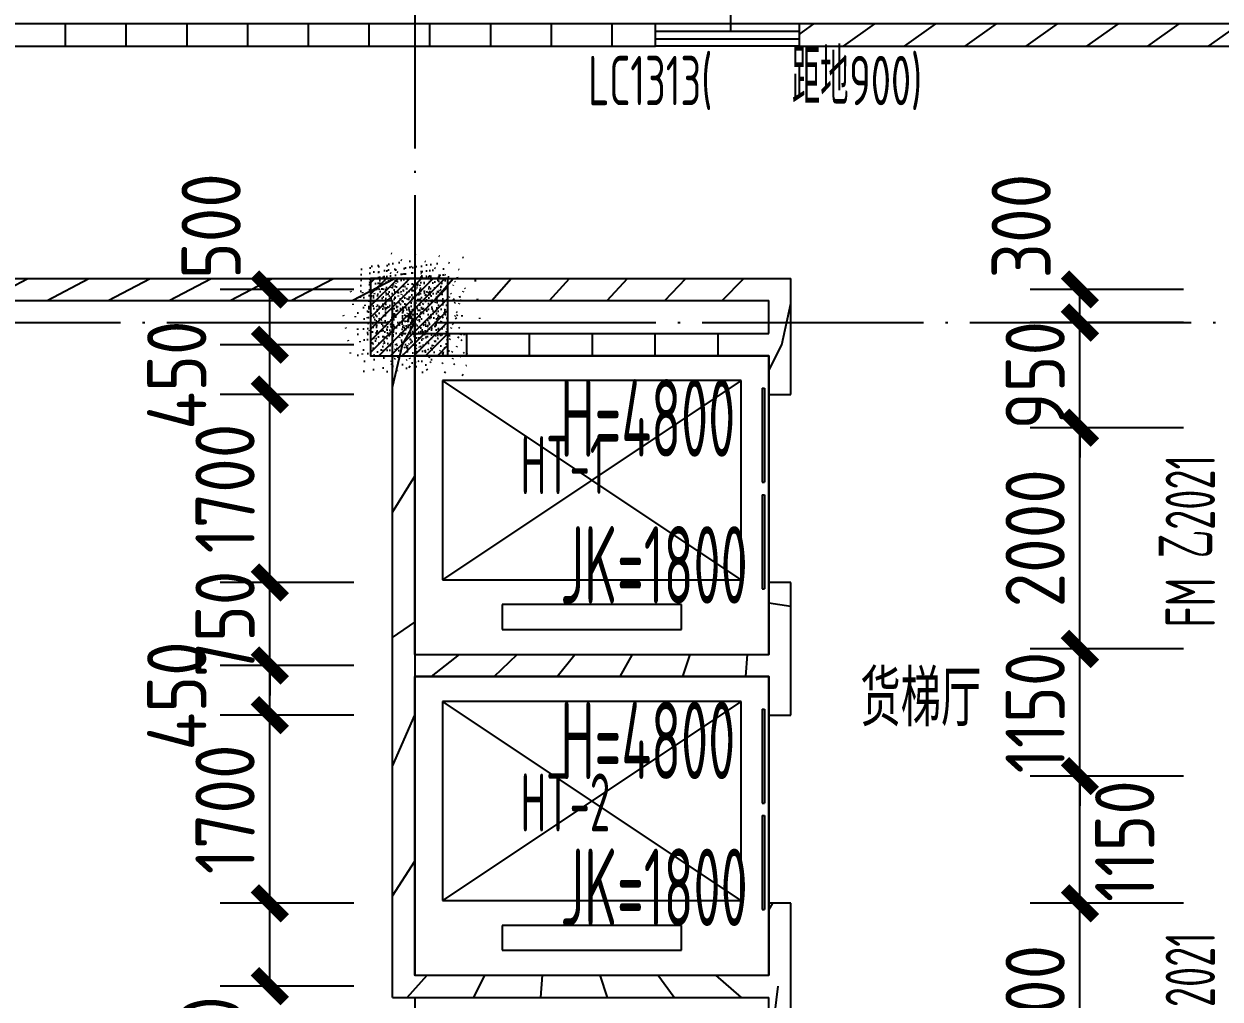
# Model space of a CAD drawing. Header units: inches. Extents: x 0 to 1813292486, y 0 to 3473589894.
# Drawn here: x 600494752 to 600505566, y 3473281902 to 3473290718 of the extents above; entities that cross this region are included whole.
import ezdxf
from ezdxf.xclip import XClip

# ---------------------------------------------------------------- set-up
doc = ezdxf.new("R2010")
doc.units = ezdxf.units.IN
doc.header["$LTSCALE"] = 1000
doc.header["$MEASUREMENT"] = 0
doc.header["$XCLIPFRAME"] = 2
doc.linetypes.add('AX-MALL-GIRD-200$0$DOTE', pattern=[2.4200000000000004, 2, -0.2, 0.02, -0.2])
for name, color, linetype in [('A-Anno-Note', 241, 'Continuous'), ('AX-MALL-DIM-P02$0$A-Anno-Dims', 3, 'Continuous'), ('AX-MALL-DIM-P02$0$A-Detl-Thin', 131, 'Continuous'), ('AX-MALL-DIM-P02$0$DIM_LEAD', 3, 'Continuous'), ('AX-MALL-DTKD-P01~P02$0$A-Anno-Note', 241, 'Continuous'), ('AX-MALL-DTKD-P03~PRF$0$A-Flor-Patt', 163, 'Continuous'), ('AX-MALL-GIRD-200$0$A-Grid', 222, 'AX-MALL-GIRD-200$0$DOTE'), ('AX-MALL-P02-200$0$A-Anno-Note', 241, 'Continuous'), ('AX-MALL-WALL-P02$0$A-Anno-Note', 241, 'Continuous'), ('AX-MALL-WALL-P02$0$A-Flor-Patt', 163, 'Continuous'), ('AX-MALL-WALL-P02-QT$0$A-Detl-Thin', 131, 'Continuous'), ('AX-MALL-WALL-P02-QT$0$A-Strs', 151, 'Continuous'), ('AX-MALL-WALL-P02-QT$0$A-Wall', 2, 'Continuous'), ('AX-MALL-WALL-P02-QT$0$A-Wall-Patt', 13, 'Continuous'), ('AX-MALL-WALL-P02-QT$0$A-Wind', 4, 'Continuous'), ('AX-MALL-WORD-P02$0$A-Anno-Note', 241, 'Continuous'), ('AX-MALL-WORD-P02$0$A-Wind-Iden', 11, 'Continuous'), ('AX-MALL-ZTKD-P02$0$A-Anno-Note', 241, 'Continuous'), ('SX-MALL-WALL-L-1F~2F$0$S-COLU', 30, 'Continuous'), ('SX-MALL-WALL-L-1F~2F$0$S-PATT-WALL', 83, 'Continuous'), ('SX-MALL-WALL-L-1F~2F$0$单形心', 4, 'Continuous')]:
    doc.layers.add(name, color=color, linetype=linetype)
doc.styles.add('AX-MALL-DIM-P02$0$_TCH_DIM_T3', font='gbenor.shx')
doc.styles.add('AX-MALL-DTKD-P03~PRF$0$STANDARD', font='gbenor.shx', dxfattribs={"bigfont": 'gbcbig.shx'})
doc.styles.add('AX-MALL-WORD-P02$0$_TCH_WINDOW', font='gbenor.shx', dxfattribs={"bigfont": 'gbcbig.shx'})
doc.styles.add('AX-MALL-WORD-P02$0$STANDARD', font='gbenor.shx', dxfattribs={"bigfont": 'gbcbig.shx'})
doc.dimstyles.new('AX-MALL-DIM-P02$0$_TCH_ARCH&&180', dxfattribs={"dimtxt": 535.5, "dimasz": 270, "dimexe": 450, "dimexo": 450, "dimgap": 137.25, "dimtad": 1, "dimdec": 0, "dimzin": 0, "dimdsep": 46, "dimtxsty": 'AX-MALL-DIM-P02$0$_TCH_DIM_T3', "dimblk": 'AX-MALL-DIM-P02$0$_ArchTick', "dimcen": 0.09, "dimclrt": 7, "dimazin": 2, "dimtfac": 1, "dimtdec": 0, "dimtix": 1, "dimtmove": 2, "dimatfit": 3, "dimfxl": 500, "dimtolj": 1, "dimtzin": 0, "dimarcsym": 0})
pattern_1 = [(45, (0, 359.0227), (-353.55353201463, 353.55353201463), [])]

# ---------------------------------------------------------------- blocks, each defined once
blk = doc.blocks.new('AX-MALL-WORD-P02')
at = {"layer": 'AX-MALL-WORD-P02$0$A-Anno-Note', "style": 'AX-MALL-WORD-P02$0$STANDARD', "width": 0.6}
for s, p in [('HT-1', (600333543.2058401, 3473169751.39221)), ('HT-2', (600332478.2111533, 3473166892.57127))]:
    blk.add_text(s, height=525, rotation=339.5681613091696, dxfattribs=at).set_placement(p)
at = {"layer": 'AX-MALL-WORD-P02$0$A-Anno-Note', "style": 'AX-MALL-WORD-P02$0$STANDARD'}
blk.add_text('货梯厅', height=506.3829787234042, rotation=339.5681613092015, dxfattribs=at).set_placement((600335687.888555, 3473166711.24049))
at = {"layer": 'AX-MALL-WORD-P02$0$A-Wind-Iden', "style": 'AX-MALL-WORD-P02$0$_TCH_WINDOW', "width": 0.7}
for s, height, rotation, p in [('LC1313(', 446.25, 339.5681613535637, (600335341.3897767, 3473172832.502399)), ('距地', 506.3829787234042, 339.5681613535637, (600337069.848864, 3473172188.600672)), ('900)', 446.25, 339.5681613535637, (600337553.446162, 3473172008.446489)), ('2021', 446.25, 69.56816108351019, (600339312.9245182, 3473167256.477111)), ('乙', 506.3829787234042, 69.56816108351019, (600339222.8474255, 3473167014.678463)), ('FM', 446.25, 69.56816108351019, (600339004.7516766, 3473166429.232644)), ('2021', 446.25, 69.56816108351019, (600337806.6243168, 3473163213.036695))]:
    blk.add_text(s, height=height, rotation=rotation, dxfattribs=at).set_placement(p)
blk = doc.blocks.new('AX-MALL-GIRD-200')
at = {"layer": 'AX-MALL-GIRD-200$0$A-Grid'}
for p, q in [((600244912.440112, 3473204422.954183), (600602808.4442104, 3473071096.1909)), ((600338659.2436979, 3473186224.958461), (600299929.7047486, 3473082261.23138))]:
    blk.add_line(p, q, dxfattribs=at)
blk = doc.blocks.new('SX-MALL-WALL-L-1F~2F$0$BANWANG_XINGXIN')
at = {"color": 0}
for points in [[(0.7071067811865476, 0.7071067811865475), (-0.7071067811865477, -0.7071067811865475)], [(-0.7071067811865475, 0.7071067811865476), (0.7071067811865474, -0.7071067811865477)]]:
    blk.add_lwpolyline(points, dxfattribs=at)
blk = doc.blocks.new('SX-MALL-WALL-L-1F~2F')
at = {"layer": 'SX-MALL-WALL-L-1F~2F$0$S-PATT-WALL'}
h = blk.add_hatch(dxfattribs=at)
h.set_pattern_fill('钢筋混凝土', color=256, scale=15, pattern_type=2)
h.set_pattern_definition([(24.56816131876918, (600332801.6615275, 3473133905.044629), (-31.18316060756021, 68.21004687377882), []), (29.56816131876925, (600332801.6615275, 3473133905.044629), (97.53445422577846, -46.37920049590846), [11.25, -123.75]), (334.5681613187692, (600332801.6615275, 3473133905.044629), (19.88439775835759, 112.9961142864107), [9, -99]), (80.01956131876923, (600332809.7893987, 3473133901.179697), (117.4189029535321, 66.61682170576017), [9.5610285, -105.1713168]), (25.75236131876919, (600332812.1343125, 3473133933.157273), (141.3476152674957, -79.15081590010527), [16.87499999999951, -185.6249999999961]), (76.20376131876925, (600332823.9132762, 3473133926.561365), (182.3878362713222, 87.98253900728311), [14.3415432, -157.75695]), (330.7523613187692, (600332812.1343125, 3473133933.157273), (182.387767611897, 87.98268144025062), [13.49999999999975, -148.4999999999961]), (0.5681613187692669, (600332823.5724385, 3473133920.89272), (62.82047321120105, -87.84980446922418), [11.25, -123.75]), (305.5681613187692, (600332823.5724385, 3473133920.89272), (72.17288940056439, 89.18848105901375), [9, -99]), (51.01956131876926, (600332828.8074732, 3473133913.571899), (134.9933625470349, 1.33857134020591), [9.5610285, -105.1713168]), (17.06816131876921, (600332801.6615275, 3473133905.044629), (19.14085714793764, 46.15589493924091), [0.75, -97.8, 0.75, -100.5, 0.75, -99.375]), (347.0681613187692, (600332801.6615275, 3473133905.044629), (57.63084699394109, 41.66442757030211), [0.75, -57.3, 0.75, -95.55, 0.75, -37.875]), (307.0681613187692, (600332770.315929, 3473133916.721784), (73.85474001336534, -31.12342331039777), [0.75, -37.5, 0.75, -117, 0.75, -155.25]), (297.0681613187692, (600332756.2596068, 3473133921.958177), (87.2164167648191, -16.46683781742514), [0.75, -48.75, 0.75, -77.69999999999999, 0.75, -110.25])])
h.paths.add_polyline_path([(600333364.2366515, 3473171151.923866), (600333608.6016335, 3473171807.885569), (600332952.6399307, 3473172052.250551), (600332708.2749486, 3473171396.288848)])
at = {"layer": 'SX-MALL-WALL-L-1F~2F$0$S-COLU'}
blk.add_lwpolyline([(600333364.2366515, 3473171151.923866), (600333608.6016335, 3473171807.885569), (600332952.6399307, 3473172052.250551), (600332708.2749486, 3473171396.288848)], close=True, dxfattribs=at)
at = {"layer": 'SX-MALL-WALL-L-1F~2F$0$单形心', "xscale": 50, "yscale": 50, "zscale": 50}
blk.add_blockref('SX-MALL-WALL-L-1F~2F$0$BANWANG_XINGXIN', (600333158.4382911, 3473171602.087209), dxfattribs=at)
blk = doc.blocks.new('SX-MALL-WALL-L-2F~3F')
ref = blk.add_blockref('SX-MALL-WALL-L-1F~2F', (0, 0))
XClip(ref).set_block_clipping_path([(600349769.7341375, 3473074679.418533), (600357001.7302529, 3473071985.287766), (600356499.8725733, 3473070638.124951), (600359302.5086629, 3473069594.060767), (600362345.1765132, 3473077761.653201), (600381551.4312518, 3473070606.759726), (600391553.7259278, 3473066880.611454), (600387749.827644, 3473056669.608357), (600391632.1759799, 3473055223.319679), (600395635.5522461, 3473065969.791956), (600406982.2408491, 3473061742.817497), (600403058.8006672, 3473051210.921831), (600412723.2437257, 3473047610.6332), (600445093.3740637, 3473134503.466942), (600393055.2444371, 3473153889.197227), (600387463.4997383, 3473138878.984498), (600380158.3525343, 3473141600.366193), (600382830.751978, 3473148774.027779), (600388210.8522022, 3473146769.782572), (600390696.2253517, 3473153441.399696), (600277474.697425, 3473195619.741203), (600273446.9822528, 3473184807.934726), (600257129.111771, 3473190886.82031), (600241575.9633431, 3473149136.690594), (600258197.8999482, 3473142944.531458), (600255239.7303221, 3473135003.762026), (600263182.3271956, 3473132044.911624), (600260741.6763649, 3473125493.34496), (600269350.4970673, 3473122286.306632), (600271511.1407766, 3473128086.235537), (600286270.1853781, 3473122588.058336), (600284109.5416689, 3473116788.129431), (600282580.7823727, 3473112684.400902), (600291840.7574171, 3473109234.788475), (600290827.7957876, 3473106515.642598), (600293360.405141, 3473105572.171298), (600294731.2544166, 3473109252.0137), (600323175.4764534, 3473098655.706329), (600321336.3302773, 3473093718.790065), (600344750.773286, 3473084996.222976), (600341987.4689643, 3473077578.540671), (600344583.6790427, 3473076611.376234), (600346015.5062013, 3473080454.904757), (600351201.5612961, 3473078522.947055)])
blk = doc.blocks.new('SX-MALL-WALL-2F~3F')
blk.add_blockref('SX-MALL-WALL-L-2F~3F', (0, 0))
blk = doc.blocks.new('AX-MALL-WALL-P02-QT$0$$DORLIB2D$00000127')
at = {"color": 0}
for points in [[(-0.5333333333328483, 0.7948983154366971), (-0.5333333333328483, 0.690405644187237)], [(-0.03333333333284827, 0.7948983154366971), (-0.5333333333328483, 0.7948983154366971)], [(-0.03333333333284827, 0.7948983154366971), (-0.03333333333284827, 0.690405644187237)], [(0.5333333333328483, 0.7948983154366971), (0.03333333333284827, 0.7948983154366971)], [(0.03333333333284827, 0.7948983154366971), (0.03333333333284827, 0.690405644187237)], [(0.5333333333328483, 0.7948983154366971), (0.5333333333328483, 0.690405644187237)], [(-0.03333333333284827, 0.690405644187237), (-0.5333333333328483, 0.690405644187237)], [(0.5333333333328483, 0.690405644187237), (0.03333333333284827, 0.690405644187237)], [(0.5, 0.4999999999999858), (-0.5, 0.4999999999999858)]]:
    blk.add_lwpolyline(points, dxfattribs=at)
blk = doc.blocks.new('AX-MALL-WALL-P02-QT$0$$WINLIB2D$00000001')
at = {"color": 0}
for points in [[(-0.4999999999999964, 0.5000000000000142), (-0.4999999999999964, -0.4999999999999858)], [(-0.4999999999999964, 0.5000000000000142), (0.5000000000000036, 0.5000000000000142)], [(0.5000000000000036, -0.4999999999999858), (0.5000000000000036, 0.5000000000000142)], [(0.5000000000000036, 0.1666666666666714), (-0.4999999999999964, 0.1666666666666714)], [(0.5000000000000036, -0.1666666666666572), (-0.4999999999999964, -0.1666666666666572)], [(-0.4999999999999964, -0.4999999999999858), (0.5000000000000036, -0.4999999999999858)]]:
    blk.add_lwpolyline(points, dxfattribs=at)
blk = doc.blocks.new('AX-MALL-WALL-P02-QT')
at = {"layer": 'AX-MALL-WALL-P02-QT$0$A-Wall-Patt'}
h = blk.add_hatch(dxfattribs=at)
h.set_pattern_fill('普通砖', color=256, scale=200, style=0)
h.set_pattern_definition(pattern_1)
h.paths.add_polyline_path([(600313702.2327402, 3473181464.576602), (600336098.7341787, 3473173121.222636), (600336168.552745, 3473173308.640265), (600313772.0513065, 3473181651.994232)])
h = blk.add_hatch(dxfattribs=at)
h.set_pattern_fill('普通砖', color=256, scale=200, style=0)
h.set_pattern_definition(pattern_1)
h.paths.add_polyline_path([(600322363.543887, 3473175996.999562), (600322481.1429503, 3473175739.763367), (600333070.2390105, 3473171795.014368), (600333187.2206806, 3473171822.577628), (600333233.7663915, 3473171947.522714)])
h = blk.add_hatch(dxfattribs=at)
h.set_pattern_fill('普通砖', color=256, scale=200, style=0)
h.set_pattern_definition(pattern_1)
h.paths.add_polyline_path([(600411627.578459, 3473145197.93899), (600337386.7673359, 3473172854.819583), (600337316.9487696, 3473172667.401954), (600411464.0510782, 3473145045.430644), (600411581.0327483, 3473145072.993904)])
h = blk.add_hatch(dxfattribs=at)
h.set_pattern_fill('普通砖', color=256, scale=200, style=0)
h.set_pattern_definition(pattern_1)
h.paths.add_polyline_path([(600333187.2206806, 3473171822.577627), (600333257.6566397, 3473171725.195801), (600336256.3387098, 3473170608.09874), (600336513.5749054, 3473170725.697803), (600333233.7663915, 3473171947.522714)])
h = blk.add_hatch(dxfattribs=at)
h.set_pattern_fill('普通砖', color=256, scale=200, style=0)
h.set_pattern_definition(pattern_1)
h.paths.add_polyline_path([(600333055.5469648, 3473171373.6334), (600333152.928791, 3473171444.06936), (600333257.6566397, 3473171725.195801), (600333187.2206806, 3473171822.577628), (600333070.2390105, 3473171795.014368), (600332930.6018786, 3473171420.179111)])
h = blk.add_hatch(dxfattribs=at)
h.set_pattern_fill('普通砖', color=256, scale=200, style=0)
h.set_pattern_definition(pattern_1)
h.paths.add_polyline_path([(600332043.177753, 3473168656.077775), (600332140.5595793, 3473168726.513734), (600333083.1102247, 3473171256.651731), (600333055.5469648, 3473171373.6334), (600332930.6018786, 3473171420.179111), (600331918.2326667, 3473168702.623486)])
h = blk.add_hatch(dxfattribs=at)
h.set_pattern_fill('普通砖', color=256, scale=200, style=0)
h.set_pattern_definition(pattern_1)
h.paths.add_polyline_path([(600333055.5469648, 3473171373.6334), (600333083.1102247, 3473171256.651731), (600336081.7922951, 3473170139.554669), (600336179.1741213, 3473170209.990629), (600336151.6108614, 3473170326.972299), (600333152.928791, 3473171444.06936)])
h = blk.add_hatch(dxfattribs=at)
h.set_pattern_fill('普通砖', color=256, scale=200, style=0)
h.set_pattern_definition(pattern_1)
h.paths.add_polyline_path([(600336179.1741213, 3473170209.990629), (600336304.1192074, 3473170163.444917), (600336513.5749054, 3473170725.697803), (600336256.3387098, 3473170608.09874), (600336151.6108614, 3473170326.972299)])
h = blk.add_hatch(dxfattribs=at)
h.set_pattern_fill('普通砖', color=256, scale=200, style=0)
h.set_pattern_definition(pattern_1)
h.paths.add_polyline_path([(600336081.7922951, 3473170139.554669), (600335959.6098042, 3473169811.573819), (600336147.0274335, 3473169741.755252), (600336304.1192074, 3473170163.444917), (600336179.1741213, 3473170209.990629)])
h = blk.add_hatch(dxfattribs=at)
h.set_pattern_fill('普通砖', color=256, scale=200, style=0)
h.set_pattern_definition(pattern_1)
h.paths.add_polyline_path([(600332043.177753, 3473168656.077775), (600332070.7410129, 3473168539.096105), (600335069.4230827, 3473167421.999043), (600335166.8049089, 3473167492.435003), (600335139.241649, 3473167609.416673), (600332140.5595793, 3473168726.513734)])
h = blk.add_hatch(dxfattribs=at)
h.set_pattern_fill('普通砖', color=256, scale=200, style=0)
h.set_pattern_definition(pattern_1)
h.paths.add_polyline_path([(600330870.9541718, 3473165891.359046), (600331128.1903673, 3473166008.958109), (600332070.7410129, 3473168539.096105), (600332043.177753, 3473168656.077775), (600331918.2326667, 3473168702.623486)])
h = blk.add_hatch(dxfattribs=at)
h.set_pattern_fill('普通砖', color=256, scale=200, style=0)
h.set_pattern_definition(pattern_1)
h.paths.add_polyline_path([(600335291.7499949, 3473167445.889291), (600335553.5696194, 3473168148.705403), (600335366.1519902, 3473168218.523969), (600335139.241649, 3473167609.416673), (600335166.8049089, 3473167492.435003)])
h = blk.add_hatch(dxfattribs=at)
h.set_pattern_fill('普通砖', color=256, scale=200, style=0)
h.set_pattern_definition(pattern_1)
h.paths.add_polyline_path([(600335069.4230827, 3473167421.999043), (600334947.2405924, 3473167094.018194), (600335134.6582216, 3473167024.199628), (600335291.7499949, 3473167445.889291), (600335166.8049089, 3473167492.435003)])
h = blk.add_hatch(dxfattribs=at)
h.set_pattern_fill('普通砖', color=256, scale=200, style=0)
h.set_pattern_definition(pattern_1)
h.paths.add_polyline_path([(600331128.1903673, 3473166008.958109), (600330870.9541718, 3473165891.359046), (600334057.0538708, 3473164704.443418), (600334154.4356972, 3473164774.879377), (600334126.8724372, 3473164891.861047)])
h = blk.add_hatch(dxfattribs=at)
h.set_pattern_fill('普通砖', color=256, scale=200, style=0)
h.set_pattern_definition(pattern_1)
h.paths.add_polyline_path([(600334279.3807833, 3473164728.333666), (600334541.2004077, 3473165431.149778), (600334353.7827785, 3473165500.968345), (600334126.8724372, 3473164891.861047), (600334154.4356972, 3473164774.879377)])
h = blk.add_hatch(dxfattribs=at)
h.set_pattern_fill('普通砖', color=256, scale=200, style=0)
h.set_pattern_definition(pattern_1)
h.paths.add_polyline_path([(600332957.4114469, 3473161752.615744), (600333075.0105101, 3473161495.379549), (600334279.3807834, 3473164728.333666), (600334154.4356971, 3473164774.879377), (600334057.0538708, 3473164704.443418)])
at = {"layer": 'AX-MALL-WALL-P02-QT$0$A-Strs'}
for p, q in [((600333238.836374, 3473170958.53369), (600332610.4692768, 3473169271.775026)), ((600335768.9743707, 3473170015.983045), (600333238.836374, 3473170958.53369)), ((600335140.6072735, 3473168329.22438), (600333238.836374, 3473170958.53369)), ((600335768.9743707, 3473170015.983045), (600332610.4692768, 3473169271.775026)), ((600335140.6072735, 3473168329.22438), (600335768.9743707, 3473170015.983045)), ((600332610.4692768, 3473169271.775026), (600335140.6072735, 3473168329.22438)), ((600333037.9509891, 3473168872.420063), (600332959.4051021, 3473168661.575231)), ((600334556.033787, 3473168306.889676), (600333037.9509891, 3473168872.420063)), ((600332959.4051021, 3473168661.575231), (600334477.4878998, 3473168096.044843)), ((600334477.4878998, 3473168096.044843), (600334556.033787, 3473168306.889676)), ((600332226.4671624, 3473168240.978065), (600331598.1000652, 3473166554.219401)), ((600334756.6051592, 3473167298.42742), (600332226.4671624, 3473168240.978065)), ((600334128.2380618, 3473165611.668756), (600332226.4671624, 3473168240.978065)), ((600334756.6051592, 3473167298.42742), (600331598.1000652, 3473166554.219401)), ((600334128.2380618, 3473165611.668756), (600334756.6051592, 3473167298.42742)), ((600331598.1000652, 3473166554.219401), (600334128.2380618, 3473165611.668756)), ((600332025.5817776, 3473166154.864439), (600331947.0358902, 3473165944.019605)), ((600333543.6645755, 3473165589.334052), (600332025.5817776, 3473166154.864439)), ((600331947.0358902, 3473165944.019605), (600333465.118688, 3473165378.489217)), ((600333465.118688, 3473165378.489217), (600333543.6645755, 3473165589.334052))]:
    blk.add_line(p, q, dxfattribs=at)
at = {"layer": 'AX-MALL-WALL-P02-QT$0$A-Wall'}
for p, q in [((600336168.552745, 3473173308.640265), (600313772.0513065, 3473181651.994232)), ((600313702.2327402, 3473181464.576602), (600336098.7341787, 3473173121.222636)), ((600322363.543887, 3473175996.999562), (600333233.7663915, 3473171947.522714)), ((600322481.1429503, 3473175739.763367), (600333070.2390105, 3473171795.014368)), ((600336098.7341787, 3473173121.222636), (600336168.552745, 3473173308.640265)), ((600337386.7673359, 3473172854.819583), (600337316.9487696, 3473172667.401954)), ((600411627.578459, 3473145197.93899), (600337386.7673359, 3473172854.819583)), ((600337316.9487696, 3473172667.401954), (600411464.0510782, 3473145045.430644)), ((600333233.7663915, 3473171947.522714), (600336513.5749054, 3473170725.697803)), ((600332930.6018786, 3473171420.179111), (600333070.2390105, 3473171795.014368)), ((600333152.928791, 3473171444.06936), (600333257.6566397, 3473171725.195801)), ((600333257.6566397, 3473171725.195801), (600336256.3387098, 3473170608.09874)), ((600331918.2326667, 3473168702.623486), (600332930.6018786, 3473171420.179111)), ((600333152.928791, 3473171444.06936), (600336151.6108614, 3473170326.972299)), ((600332140.5595793, 3473168726.513734), (600333083.1102247, 3473171256.651731)), ((600333083.1102247, 3473171256.651731), (600336081.7922951, 3473170139.554669)), ((600336304.1192074, 3473170163.444917), (600336513.5749054, 3473170725.697803)), ((600336151.6108614, 3473170326.972299), (600336256.3387098, 3473170608.09874)), ((600336081.7922951, 3473170139.554669), (600335959.6098042, 3473169811.573819)), ((600336147.0274335, 3473169741.755252), (600336304.1192074, 3473170163.444917)), ((600335959.6098042, 3473169811.573819), (600336147.0274335, 3473169741.755252)), ((600332140.5595793, 3473168726.513734), (600335139.241649, 3473167609.416673)), ((600330870.9541718, 3473165891.359046), (600331918.2326667, 3473168702.623486)), ((600331128.1903673, 3473166008.958109), (600332070.7410129, 3473168539.096105)), ((600332070.7410129, 3473168539.096105), (600335069.4230827, 3473167421.999043)), ((600335366.1519902, 3473168218.523969), (600335139.241649, 3473167609.416673)), ((600335553.5696194, 3473168148.705403), (600335366.1519902, 3473168218.523969)), ((600335291.7499949, 3473167445.889291), (600335553.5696194, 3473168148.705403)), ((600335069.4230827, 3473167421.999043), (600334947.2405924, 3473167094.018194)), ((600335134.6582216, 3473167024.199628), (600335291.7499949, 3473167445.889291)), ((600334947.2405924, 3473167094.018194), (600335134.6582216, 3473167024.199628)), ((600331128.1903673, 3473166008.958109), (600334126.8724372, 3473164891.861047)), ((600330870.9541718, 3473165891.359046), (600334057.0538708, 3473164704.443418)), ((600334353.7827785, 3473165500.968345), (600334126.8724372, 3473164891.861047)), ((600334541.2004077, 3473165431.149778), (600334353.7827785, 3473165500.968345)), ((600334279.3807833, 3473164728.333666), (600334541.2004077, 3473165431.149778)), ((600332957.4114469, 3473161752.615744), (600334057.0538708, 3473164704.443418)), ((600333075.0105101, 3473161495.379549), (600334279.3807834, 3473164728.333666))]:
    blk.add_line(p, q, dxfattribs=at)
at = {"layer": 'AX-MALL-WALL-P02-QT$0$A-Detl-Thin'}
blk.add_blockref('SX-MALL-WALL-2F~3F', (0, 0), dxfattribs=at)
at = {"layer": 'AX-MALL-WALL-P02-QT$0$A-Wind'}
blk.add_blockref('AX-MALL-GIRD-200', (0, 0), dxfattribs=at)
at = {"layer": 'AX-MALL-WALL-P02-QT$0$A-Wind', "yscale": 200, "zscale": 200}
for name, p, xscale, rotation in [('AX-MALL-WALL-P02-QT$0$$WINLIB2D$00000001', (600336742.7507573, 3473172988.02111), -1300, 339.5681613092893), ('AX-MALL-WALL-P02-QT$0$$DORLIB2D$00000127', (600335756.5897118, 3473168980.139611), 1700, 69.56816129946193), ('AX-MALL-WALL-P02-QT$0$$DORLIB2D$00000127', (600334744.2205, 3473166262.583986), 1700, 69.56816131054089)]:
    blk.add_blockref(name, p, dxfattribs=dict(at, xscale=xscale, rotation=rotation))
blk = doc.blocks.new('AX-MALL-DTKD-P03~PRF')
at = {"layer": 'AX-MALL-DTKD-P03~PRF$0$A-Flor-Patt'}
for points in [[(600332140.5595793, 3473168726.513734), (600335139.2416494, 3473167609.416673), (600336081.7922949, 3473170139.554669), (600333083.110225, 3473171256.651731)], [(600331128.1903672, 3473166008.95811), (600334126.8724375, 3473164891.861048), (600335069.4230824, 3473167421.999043), (600332070.7410122, 3473168539.096105)]]:
    blk.add_lwpolyline(points, close=True, dxfattribs=at)
at = {"layer": 'AX-MALL-DTKD-P03~PRF$0$A-Flor-Patt', "style": 'AX-MALL-DTKD-P03~PRF$0$STANDARD', "width": 0.6}
for s, p in [('H=4800', (600333996.4848683, 3473169942.684391)), ('JK=1800', (600333532.8475835, 3473168698.118577)), ('H=4800', (600332978.9984546, 3473167211.392394)), ('JK=1800', (600332515.36117, 3473165966.826581))]:
    blk.add_text(s, height=700, rotation=339.5681613090537, dxfattribs=at).set_placement(p)
blk = doc.blocks.new('AX-MALL-DTKD-P01~P02')
at = {"layer": 'AX-MALL-DTKD-P01~P02$0$A-Anno-Note'}
blk.add_blockref('AX-MALL-DTKD-P03~PRF', (0.5418720245361328, -0.203423023223877), dxfattribs=at)
blk = doc.blocks.new('AX-MALL-WALL-P02')
at = {"layer": 'AX-MALL-WALL-P02$0$A-Anno-Note'}
blk.add_blockref('AX-MALL-WORD-P02', (0, 0), dxfattribs=at)
blk.add_blockref('AX-MALL-WALL-P02-QT', (0, 0), dxfattribs=at)
at = {"layer": 'AX-MALL-WALL-P02$0$A-Flor-Patt'}
blk.add_blockref('AX-MALL-DTKD-P01~P02', (0, 0), dxfattribs=at)
blk = doc.blocks.new('AX-MALL-ZTKD-P02')
at = {"layer": 'AX-MALL-ZTKD-P02$0$A-Anno-Note'}
blk.add_blockref('AX-MALL-GIRD-200', (0, 0), dxfattribs=at)
blk = doc.blocks.new('AX-MALL-DIM-P02$0$_ArchTick')
at = {"color": 0, "linetype": 'ByBlock', "const_width": 0.4}
blk.add_lwpolyline([(-0.5, -0.5), (0.5, 0.5)], dxfattribs=at)
blk = doc.blocks.new('*D1178')
at = {"layer": 'AX-MALL-DIM-P02$0$A-Anno-Dims', "color": 0, "lineweight": -2, "transparency": 16777216}
for p, q in [((600337867.8633268, 3473164191.870221), (600336568.380379, 3473164675.965749)), ((600336291.884382, 3473162644.697681), (600336990.070045, 3473164518.873975)), ((600337169.6776638, 3473162317.693927), (600335870.194716, 3473162801.789455))]:
    blk.add_line(p, q, dxfattribs=at)
at = {"layer": 'AX-MALL-DIM-P02$0$A-Anno-Dims', "color": 0, "lineweight": -2, "transparency": 16777216, "xscale": 270, "yscale": 270, "zscale": 270}
for p, rotation in [((600336990.070045, 3473164518.873975), 69.56816132089446), ((600336291.884382, 3473162644.697681), 249.5681613208945)]:
    blk.add_blockref('AX-MALL-DIM-P02$0$_ArchTick', p, dxfattribs=dict(at, rotation=rotation))
at = {"layer": 'AX-MALL-DIM-P02$0$A-Anno-Dims', "color": 7, "transparency": 16777216, "insert": (600336261.4565139, 3473163723.168425), "char_height": 535.5, "attachment_point": 5, "rotation": 69.56816132089446, "style": 'AX-MALL-DIM-P02$0$_TCH_DIM_T3'}
blk.add_mtext('\\A1;2000', dxfattribs=at)
blk = doc.blocks.new('*D1179')
at = {"layer": 'AX-MALL-DIM-P02$0$A-Anno-Dims', "color": 0, "lineweight": -2, "transparency": 16777216}
for p, q in [((600338269.3200841, 3473165269.521592), (600336969.8371363, 3473165753.617121)), ((600336990.070045, 3473164518.873975), (600337391.5268023, 3473165596.525347)), ((600337867.8633268, 3473164191.870221), (600336568.380379, 3473164675.965749))]:
    blk.add_line(p, q, dxfattribs=at)
at = {"layer": 'AX-MALL-DIM-P02$0$A-Anno-Dims', "color": 0, "lineweight": -2, "transparency": 16777216, "xscale": 270, "yscale": 270, "zscale": 270}
for p, rotation in [((600337391.5268023, 3473165596.525347), 69.56816131801314), ((600336990.070045, 3473164518.873975), 249.5681613180132)]:
    blk.add_blockref('AX-MALL-DIM-P02$0$_ArchTick', p, dxfattribs=dict(at, rotation=rotation))
at = {"layer": 'AX-MALL-DIM-P02$0$A-Anno-Dims', "color": 7, "transparency": 16777216, "insert": (600337565.9554629, 3473164904.603462), "char_height": 535.5, "attachment_point": 5, "rotation": 69.56816131801314, "style": 'AX-MALL-DIM-P02$0$_TCH_DIM_T3'}
blk.add_mtext('\\A1;1150', dxfattribs=at)
blk = doc.blocks.new('*D1180')
at = {"layer": 'AX-MALL-DIM-P02$0$A-Anno-Dims', "color": 0, "lineweight": -2, "transparency": 16777216}
for p, q in [((600337792.9835573, 3473166674.176712), (600337887.2386218, 3473166927.190511)), ((600338670.776839, 3473166347.172957), (600337371.2938912, 3473166831.268486)), ((600337391.5268024, 3473165596.525346), (600337792.9835573, 3473166674.176712)), ((600338269.320084, 3473165269.521592), (600336969.8371363, 3473165753.61712)), ((600337391.5268024, 3473165596.525346), (600337297.2717379, 3473165343.511547))]:
    blk.add_line(p, q, dxfattribs=at)
at = {"layer": 'AX-MALL-DIM-P02$0$A-Anno-Dims', "color": 0, "lineweight": -2, "transparency": 16777216, "xscale": 270, "yscale": 270, "zscale": 270}
for p, rotation in [((600337792.9835573, 3473166674.176712), 249.568161321511), ((600337391.5268024, 3473165596.525346), 69.56816132151098)]:
    blk.add_blockref('AX-MALL-DIM-P02$0$_ArchTick', p, dxfattribs=dict(at, rotation=rotation))
at = {"layer": 'AX-MALL-DIM-P02$0$A-Anno-Dims', "color": 7, "transparency": 16777216, "insert": (600337212.7344805, 3473166276.733626), "char_height": 535.5, "attachment_point": 5, "rotation": 69.56816132151101, "style": 'AX-MALL-DIM-P02$0$_TCH_DIM_T3'}
blk.add_mtext('\\A1;1150', dxfattribs=at)
blk = doc.blocks.new('*D1181')
at = {"layer": 'AX-MALL-DIM-P02$0$A-Anno-Dims', "color": 0, "lineweight": -2, "transparency": 16777216}
for p, q in [((600339368.9625021, 3473168221.349251), (600338069.4795542, 3473168705.44478)), ((600337792.9835572, 3473166674.176713), (600338491.1692202, 3473168548.353006)), ((600338670.7768391, 3473166347.172958), (600337371.2938912, 3473166831.268486))]:
    blk.add_line(p, q, dxfattribs=at)
at = {"layer": 'AX-MALL-DIM-P02$0$A-Anno-Dims', "color": 0, "lineweight": -2, "transparency": 16777216, "xscale": 270, "yscale": 270, "zscale": 270}
for p, rotation in [((600338491.1692202, 3473168548.353006), 69.56816132089446), ((600337792.9835572, 3473166674.176713), 249.5681613208945)]:
    blk.add_blockref('AX-MALL-DIM-P02$0$_ArchTick', p, dxfattribs=dict(at, rotation=rotation))
at = {"layer": 'AX-MALL-DIM-P02$0$A-Anno-Dims', "color": 7, "transparency": 16777216, "insert": (600337762.5556893, 3473167752.647456), "char_height": 535.5, "attachment_point": 5, "rotation": 69.56816132089446, "style": 'AX-MALL-DIM-P02$0$_TCH_DIM_T3'}
blk.add_mtext('\\A1;2000', dxfattribs=at)
blk = doc.blocks.new('*D1182')
at = {"layer": 'AX-MALL-DIM-P02$0$A-Anno-Dims', "color": 0, "lineweight": -2, "transparency": 16777216}
for p, q in [((600338822.8074112, 3473169438.586749), (600338917.0624759, 3473169691.600548)), ((600339700.6006931, 3473169111.582994), (600338401.1177452, 3473169595.678523)), ((600338491.16922, 3473168548.353005), (600338822.8074112, 3473169438.586749)), ((600339368.9625018, 3473168221.349251), (600338069.4795539, 3473168705.44478)), ((600338491.16922, 3473168548.353005), (600338396.9141555, 3473168295.339206))]:
    blk.add_line(p, q, dxfattribs=at)
at = {"layer": 'AX-MALL-DIM-P02$0$A-Anno-Dims', "color": 0, "lineweight": -2, "transparency": 16777216, "xscale": 270, "yscale": 270, "zscale": 270}
for p, rotation in [((600338822.8074112, 3473169438.586749), 249.5681613214356), ((600338491.16922, 3473168548.353005), 69.56816132143561)]:
    blk.add_blockref('AX-MALL-DIM-P02$0$_ArchTick', p, dxfattribs=dict(at, rotation=rotation))
at = {"layer": 'AX-MALL-DIM-P02$0$A-Anno-Dims', "color": 7, "transparency": 16777216, "insert": (600338277.4676164, 3473169134.852474), "char_height": 535.5, "attachment_point": 5, "rotation": 69.56816132143565, "style": 'AX-MALL-DIM-P02$0$_TCH_DIM_T3'}
blk.add_mtext('\\A1;950', dxfattribs=at)
blk = doc.blocks.new('*D1183')
at = {"layer": 'AX-MALL-DIM-P02$0$A-Anno-Dims', "color": 0, "lineweight": -2, "transparency": 16777216}
for p, q in [((600339805.3285419, 3473169392.709436), (600338505.8455939, 3473169876.804965)), ((600338822.807411, 3473169438.586748), (600338927.53526, 3473169719.713191)), ((600339700.6006927, 3473169111.582994), (600338401.1177449, 3473169595.678523))]:
    blk.add_line(p, q, dxfattribs=at)
at = {"layer": 'AX-MALL-DIM-P02$0$A-Anno-Dims', "color": 0, "lineweight": -2, "transparency": 16777216, "xscale": 270, "yscale": 270, "zscale": 270}
for p, rotation in [((600338927.53526, 3473169719.713191), 69.56816131305627), ((600338822.807411, 3473169438.586748), 249.5681613130563)]:
    blk.add_blockref('AX-MALL-DIM-P02$0$_ArchTick', p, dxfattribs=dict(at, rotation=rotation))
at = {"layer": 'AX-MALL-DIM-P02$0$A-Anno-Dims', "color": 7, "transparency": 16777216, "insert": (600338629.6050994, 3473170441.04905), "char_height": 535.5, "attachment_point": 5, "rotation": 69.56816131305627, "style": 'AX-MALL-DIM-P02$0$_TCH_DIM_T3'}
blk.add_mtext('\\A1;300', dxfattribs=at)
blk = doc.blocks.new('*D1184')
at = {"layer": 'AX-MALL-DIM-P02$0$A-Anno-Dims', "color": 0, "lineweight": -2, "transparency": 16777216}
for p, q in [((600330839.7022265, 3473166810.066461), (600329705.4421012, 3473167232.61164)), ((600329865.312144, 3473166372.703758), (600330127.1317673, 3473167075.519866)), ((600330577.8826033, 3473166107.250352), (600329443.622478, 3473166529.795532))]:
    blk.add_line(p, q, dxfattribs=at)
at = {"layer": 'AX-MALL-DIM-P02$0$A-Anno-Dims', "color": 0, "lineweight": -2, "transparency": 16777216, "xscale": 270, "yscale": 270, "zscale": 270}
for p, rotation in [((600330127.1317673, 3473167075.519866), 69.5681613104589), ((600329865.312144, 3473166372.703758), 249.5681613104589)]:
    blk.add_blockref('AX-MALL-DIM-P02$0$_ArchTick', p, dxfattribs=dict(at, rotation=rotation))
at = {"layer": 'AX-MALL-DIM-P02$0$A-Anno-Dims', "color": 7, "transparency": 16777216, "insert": (600329168.0546933, 3473166022.104486), "char_height": 535.5, "attachment_point": 5, "rotation": 69.5681613104589, "style": 'AX-MALL-DIM-P02$0$_TCH_DIM_T3'}
blk.add_mtext('\\A1;750', dxfattribs=at)
blk = doc.blocks.new('*D1185')
at = {"layer": 'AX-MALL-DIM-P02$0$A-Anno-Dims', "color": 0, "lineweight": -2, "transparency": 16777216}
for p, q in [((600331433.1600406, 3473168403.116311), (600330298.8999153, 3473168825.66149)), ((600330127.1317674, 3473167075.519866), (600330720.5895814, 3473168668.569716)), ((600330839.7022265, 3473166810.066461), (600329705.4421014, 3473167232.61164))]:
    blk.add_line(p, q, dxfattribs=at)
at = {"layer": 'AX-MALL-DIM-P02$0$A-Anno-Dims', "color": 0, "lineweight": -2, "transparency": 16777216, "xscale": 270, "yscale": 270, "zscale": 270}
for p, rotation in [((600330720.5895814, 3473168668.569716), 69.56816131105711), ((600330127.1317674, 3473167075.519866), 249.5681613110571)]:
    blk.add_blockref('AX-MALL-DIM-P02$0$_ArchTick', p, dxfattribs=dict(at, rotation=rotation))
at = {"layer": 'AX-MALL-DIM-P02$0$A-Anno-Dims', "color": 7, "transparency": 16777216, "insert": (600330044.3399745, 3473168013.427388), "char_height": 535.5, "attachment_point": 5, "rotation": 69.56816131105711, "style": 'AX-MALL-DIM-P02$0$_TCH_DIM_T3'}
blk.add_mtext('\\A1;1700', dxfattribs=at)
blk = doc.blocks.new('*D1186')
at = {"layer": 'AX-MALL-DIM-P02$0$A-Anno-Dims', "color": 0, "lineweight": -2, "transparency": 16777216}
for p, q in [((600331590.2518146, 3473168824.805976), (600330455.9916891, 3473169247.351155)), ((600330720.5895814, 3473168668.569716), (600330877.6813551, 3473169090.259381)), ((600331433.1600406, 3473168403.116312), (600330298.8999153, 3473168825.66149))]:
    blk.add_line(p, q, dxfattribs=at)
at = {"layer": 'AX-MALL-DIM-P02$0$A-Anno-Dims', "color": 0, "lineweight": -2, "transparency": 16777216, "xscale": 270, "yscale": 270, "zscale": 270}
for p, rotation in [((600330877.6813551, 3473169090.259381), 69.56816131626069), ((600330720.5895814, 3473168668.569716), 249.5681613162607)]:
    blk.add_blockref('AX-MALL-DIM-P02$0$_ArchTick', p, dxfattribs=dict(at, rotation=rotation))
at = {"layer": 'AX-MALL-DIM-P02$0$A-Anno-Dims', "color": 7, "transparency": 16777216, "insert": (600329993.1211511, 3473169126.32176), "char_height": 535.5, "attachment_point": 5, "rotation": 69.56816131626069, "style": 'AX-MALL-DIM-P02$0$_TCH_DIM_T3'}
blk.add_mtext('\\A1;450', dxfattribs=at)
blk = doc.blocks.new('*D1187')
at = {"layer": 'AX-MALL-DIM-P02$0$A-Anno-Dims', "color": 0, "lineweight": -2, "transparency": 16777216}
for p, q in [((600331139.5009797, 3473169793.075494), (600331233.7560444, 3473170046.089294)), ((600331852.0714391, 3473169527.622089), (600330717.8113136, 3473169950.167269)), ((600330877.681355, 3473169090.259381), (600331139.5009797, 3473169793.075494)), ((600331590.2518144, 3473168824.805976), (600330455.991689, 3473169247.351156)), ((600330877.681355, 3473169090.259381), (600330783.4262905, 3473168837.245582))]:
    blk.add_line(p, q, dxfattribs=at)
at = {"layer": 'AX-MALL-DIM-P02$0$A-Anno-Dims', "color": 0, "lineweight": -2, "transparency": 16777216, "xscale": 270, "yscale": 270, "zscale": 270}
for p, rotation in [((600331139.5009797, 3473169793.075494), 249.5681613097842), ((600330877.681355, 3473169090.259381), 69.56816130978422)]:
    blk.add_blockref('AX-MALL-DIM-P02$0$_ArchTick', p, dxfattribs=dict(at, rotation=rotation))
at = {"layer": 'AX-MALL-DIM-P02$0$A-Anno-Dims', "color": 7, "transparency": 16777216, "insert": (600330629.0704681, 3473169583.050035), "char_height": 535.5, "attachment_point": 5, "rotation": 69.56816130978422, "style": 'AX-MALL-DIM-P02$0$_TCH_DIM_T3'}
blk.add_mtext('\\A1;750', dxfattribs=at)
blk = doc.blocks.new('*D1188')
at = {"layer": 'AX-MALL-DIM-P02$0$A-Anno-Dims', "color": 0, "lineweight": -2, "transparency": 16777216}
for p, q in [((600332445.529252, 3473171120.671935), (600331311.2691267, 3473171543.217114)), ((600331139.5009798, 3473169793.075493), (600331732.9587928, 3473171386.12534)), ((600331852.0714389, 3473169527.622088), (600330717.8113136, 3473169950.167267))]:
    blk.add_line(p, q, dxfattribs=at)
at = {"layer": 'AX-MALL-DIM-P02$0$A-Anno-Dims', "color": 0, "lineweight": -2, "transparency": 16777216, "xscale": 270, "yscale": 270, "zscale": 270}
for p, rotation in [((600331732.9587928, 3473171386.12534), 69.56816131128035), ((600331139.5009798, 3473169793.075493), 249.5681613112803)]:
    blk.add_blockref('AX-MALL-DIM-P02$0$_ArchTick', p, dxfattribs=dict(at, rotation=rotation))
at = {"layer": 'AX-MALL-DIM-P02$0$A-Anno-Dims', "color": 7, "transparency": 16777216, "insert": (600331056.7091872, 3473170730.983013), "char_height": 535.5, "attachment_point": 5, "rotation": 69.56816131128036, "style": 'AX-MALL-DIM-P02$0$_TCH_DIM_T3'}
blk.add_mtext('\\A1;1700', dxfattribs=at)
blk = doc.blocks.new('*D1189')
at = {"layer": 'AX-MALL-DIM-P02$0$A-Anno-Dims', "color": 0, "lineweight": -2, "transparency": 16777216}
for p, q in [((600332602.6210271, 3473171542.361605), (600331468.3609021, 3473171964.906784)), ((600331732.9587929, 3473171386.125341), (600331890.0505681, 3473171807.81501)), ((600332445.5292519, 3473171120.671936), (600331311.2691269, 3473171543.217115))]:
    blk.add_line(p, q, dxfattribs=at)
at = {"layer": 'AX-MALL-DIM-P02$0$A-Anno-Dims', "color": 0, "lineweight": -2, "transparency": 16777216, "xscale": 270, "yscale": 270, "zscale": 270}
for p, rotation in [((600331890.0505681, 3473171807.81501), 69.56816130091286), ((600331732.9587929, 3473171386.125341), 249.5681613009129)]:
    blk.add_blockref('AX-MALL-DIM-P02$0$_ArchTick', p, dxfattribs=dict(at, rotation=rotation))
at = {"layer": 'AX-MALL-DIM-P02$0$A-Anno-Dims', "color": 7, "transparency": 16777216, "insert": (600331005.4903635, 3473171843.877386), "char_height": 535.5, "attachment_point": 5, "rotation": 69.56816130091286, "style": 'AX-MALL-DIM-P02$0$_TCH_DIM_T3'}
blk.add_mtext('\\A1;450', dxfattribs=at)
blk = doc.blocks.new('*D1190')
at = {"layer": 'AX-MALL-DIM-P02$0$A-Anno-Dims', "color": 0, "lineweight": -2, "transparency": 16777216}
for p, q in [((600332777.1674415, 3473172010.905674), (600331642.907316, 3473172433.450853)), ((600331890.0505679, 3473171807.81501), (600332064.596982, 3473172276.359079)), ((600332602.6210275, 3473171542.361605), (600331468.3609018, 3473171964.906784))]:
    blk.add_line(p, q, dxfattribs=at)
at = {"layer": 'AX-MALL-DIM-P02$0$A-Anno-Dims', "color": 0, "lineweight": -2, "transparency": 16777216, "xscale": 270, "yscale": 270, "zscale": 270}
for p, rotation in [((600332064.596982, 3473172276.359079), 69.56816131556928), ((600331890.0505679, 3473171807.81501), 249.5681613155693)]:
    blk.add_blockref('AX-MALL-DIM-P02$0$_ArchTick', p, dxfattribs=dict(at, rotation=rotation))
at = {"layer": 'AX-MALL-DIM-P02$0$A-Anno-Dims', "color": 7, "transparency": 16777216, "insert": (600331766.6668214, 3473172997.694938), "char_height": 535.5, "attachment_point": 5, "rotation": 69.56816131556928, "style": 'AX-MALL-DIM-P02$0$_TCH_DIM_T3'}
blk.add_mtext('\\A1;500', dxfattribs=at)
blk = doc.blocks.new('*D1538')
at = {"layer": 'AX-MALL-DIM-P02$0$A-Anno-Dims', "color": 0, "lineweight": -2, "transparency": 16777216}
for p, q in [((600330936.1893084, 3473165493.559631), (600330505.1699438, 3473164336.551807)), ((600330662.261718, 3473164758.241473), (600333754.6526048, 3473163606.235128)), ((600334028.5801952, 3473164341.553286), (600333597.5608306, 3473163184.545462))]:
    blk.add_line(p, q, dxfattribs=at)
at = {"layer": 'AX-MALL-DIM-P02$0$A-Anno-Dims', "color": 0, "lineweight": -2, "transparency": 16777216, "xscale": 270, "yscale": 270, "zscale": 270}
for p, rotation in [((600330662.261718, 3473164758.241473), 159.5681613136963), ((600333754.6526048, 3473163606.235128), 339.5681613136963)]:
    blk.add_blockref('AX-MALL-DIM-P02$0$_ArchTick', p, dxfattribs=dict(at, rotation=rotation))
at = {"layer": 'AX-MALL-DIM-P02$0$A-Anno-Dims', "color": 7, "transparency": 16777216, "insert": (600332349.8397582, 3473164561.759), "char_height": 535.5, "attachment_point": 5, "rotation": 339.5681613136963, "style": 'AX-MALL-DIM-P02$0$_TCH_DIM_T3'}
blk.add_mtext('\\A1;3300', dxfattribs=at)
blk = doc.blocks.new('AX-MALL-DIM-P02')
at = {"layer": 'AX-MALL-DIM-P02$0$DIM_LEAD'}
blk.add_line((600336783.7340691, 3473173008.324799), (600338373.5798255, 3473177276.030918), dxfattribs=at)
at = {"layer": 'AX-MALL-DIM-P02$0$A-Detl-Thin'}
blk.add_blockref('AX-MALL-ZTKD-P02', (-2.384185791015625e-06, 9.5367431640625e-07), dxfattribs=at)
at = {"layer": 'AX-MALL-DIM-P02$0$A-Anno-Dims'}
for base, p1, p2, angle, picture, middle in [((600332064.596982, 3473172276.359079), (600333024.3106934, 3473171385.26983), (600333198.8571076, 3473171853.8139), 69.56816133464424, '*D1190', (600331766.6668214, 3473172997.694938)), ((600331890.0505681, 3473171807.81501), (600332867.218918, 3473170963.580162), (600333024.3106933, 3473171385.26983), 69.56816127971847, '*D1189', (600331005.4903635, 3473171843.877386)), ((600338927.53526, 3473169719.713191), (600340122.2903591, 3473168954.49122), (600340227.018208, 3473169235.617662), 69.56816128126466, '*D1183', (600338629.6050994, 3473170441.04905)), ((600330877.6813551, 3473169090.259381), (600331854.8497068, 3473168246.024537), (600332011.9414805, 3473168667.714202), 69.56816131626069, '*D1186', (600329993.1211511, 3473169126.32176)), ((600330127.1317673, 3473167075.519866), (600330999.5722696, 3473165950.158578), (600331261.3918928, 3473166652.974687), 69.56816132317556, '*D1184', (600329168.0546933, 3473166022.104486)), ((600337391.5268023, 3473165596.525347), (600338289.5529928, 3473164034.778446), (600338691.0097502, 3473165112.429818), 69.56816131801314, '*D1179', (600337565.9554629, 3473164904.603462))]:
    dim = blk.add_linear_dim(base=base, p1=p1, p2=p2, angle=angle, dimstyle='AX-MALL-DIM-P02$0$_TCH_ARCH&&180', dxfattribs=at)
    dim.commit()
    dim.dimension.update_dxf_attribs({"geometry": picture, "text_midpoint": middle, "dimtype": 129})
for p1, p2, distance, picture, middle in [((600332273.7611052, 3473169370.530314), (600332867.2189181, 3473170963.580162), 1210.4092114637656, '*D1188', (600331056.7091872, 3473170730.983013)), ((600332011.9414805, 3473168667.714202), (600332273.7611052, 3473169370.530314), 1210.4092123530263, '*D1187', (600330629.0704681, 3473169583.050035)), ((600339790.6521682, 3473168064.257477), (600340122.2903593, 3473168954.49122), 1386.7243466478456, '*D1182', (600338277.4676164, 3473169134.852474)), ((600331261.3918928, 3473166652.974687), (600331854.8497068, 3473168246.024537), 1210.409211908396, '*D1185', (600330044.3399745, 3473168013.427388)), ((600339092.4665053, 3473166190.081184), (600339790.6521682, 3473168064.257477), 1386.7243465361362, '*D1181', (600337762.5556893, 3473167752.647456)), ((600338691.0097502, 3473165112.429818), (600339092.4665053, 3473166190.081184), 1386.724346203215, '*D1180', (600337212.7344805, 3473166276.733626)), ((600331093.2810824, 3473165915.249297), (600334185.6719694, 3473164763.242952), -1234.684088066286, '*D1538', (600332349.8397582, 3473164561.759)), ((600337591.36733, 3473162160.602153), (600338289.5529928, 3473164034.778446), 1386.7243462579663, '*D1178', (600336261.4565139, 3473163723.168425))]:
    dim = blk.add_aligned_dim(p1=p1, p2=p2, distance=distance, dimstyle='AX-MALL-DIM-P02$0$_TCH_ARCH&&180', dxfattribs=at)
    dim.commit()
    dim.dimension.update_dxf_attribs({"geometry": picture, "text_midpoint": middle})
blk = doc.blocks.new('AX-MALL-P02-200')
at = {"layer": 'AX-MALL-P02-200$0$A-Anno-Note'}
blk.add_blockref('AX-MALL-WALL-P02', (0, 0), dxfattribs=at)
blk.add_blockref('AX-MALL-DIM-P02', (0, 0), dxfattribs=at)

msp = doc.modelspace()

# ---------------------------------------------------------------- block references
at = {"layer": 'A-Anno-Note', "rotation": 20.43183869077545}
msp.add_blockref('AX-MALL-P02-200', (1250392458.527329, 9048125.682563305), dxfattribs=at)

doc.saveas('drawing.dxf')
